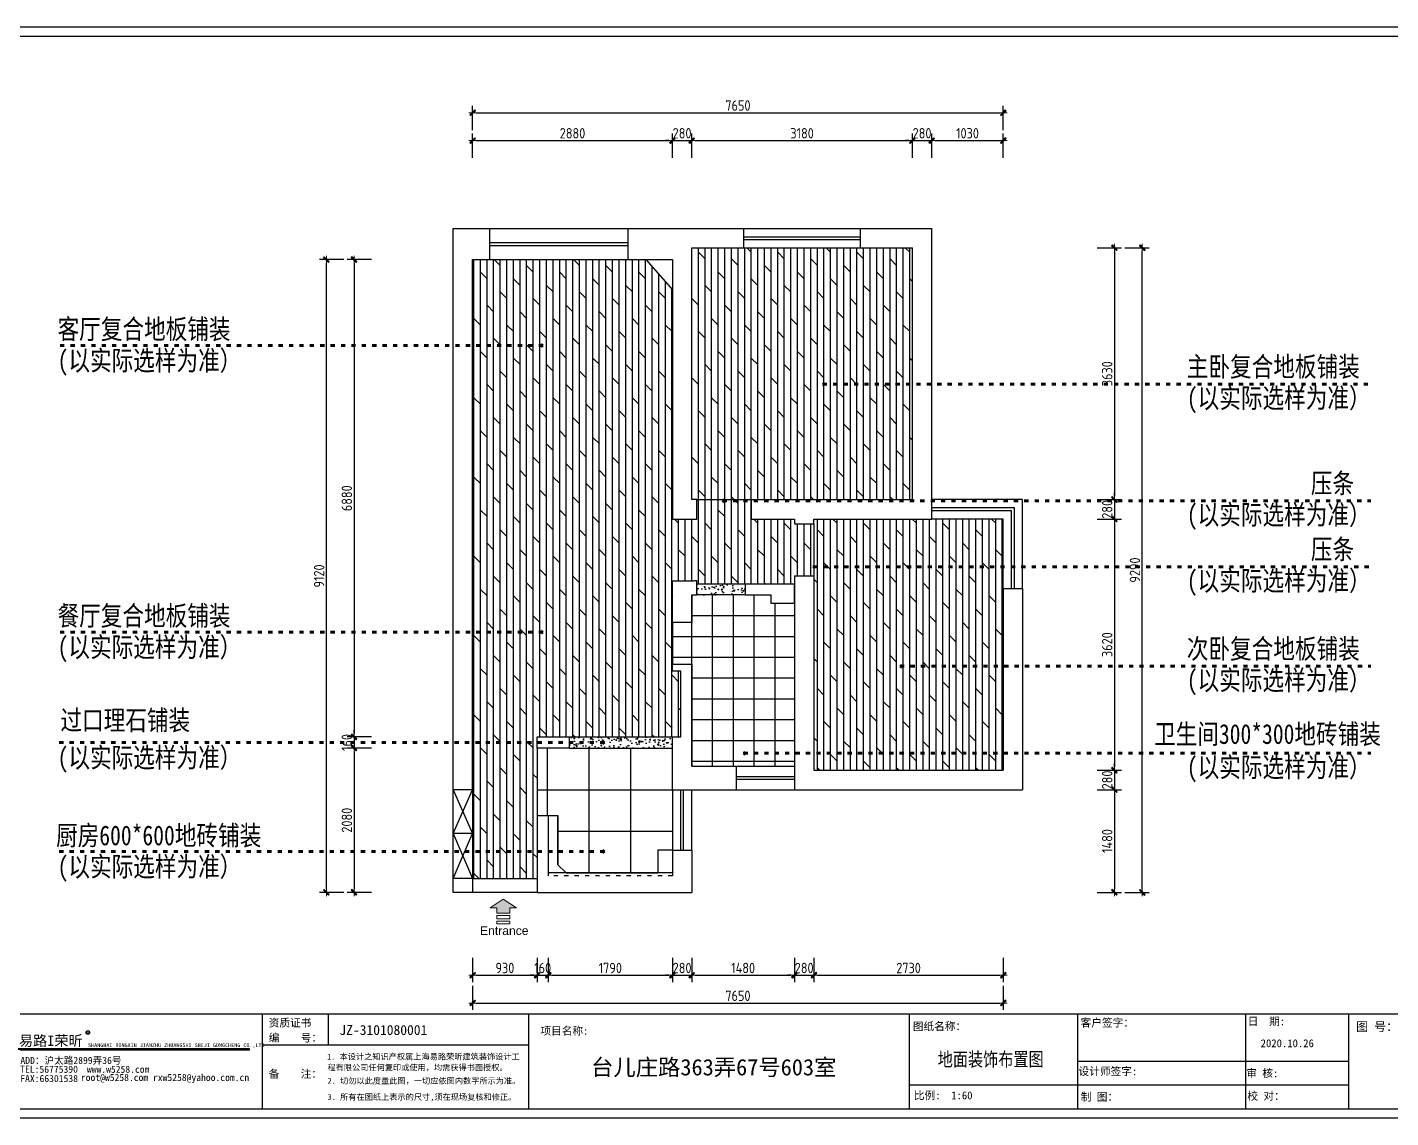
# Model space of a CAD drawing. Header units: millimetres. Extents: x -58733 to 427521, y -235734 to 553534.
# Drawn here: x 205284 to 224943, y -205312 to -189596 of the extents above; entities that cross this region are included whole.
import ezdxf

# ---------------------------------------------------------------- set-up
doc = ezdxf.new("R2010")
doc.units = ezdxf.units.MM
doc.linetypes.add('ACAD_ISO03W100', pattern=[30, 12, -18])
for name, color, linetype in [('00-墙体', 7, 'Continuous'), ('4平-文字', 7, 'Continuous'), ('内部地坪填充色', 251, 'Continuous'), ('图框', 251, 'Continuous'), ('目录文字', 8, 'Continuous')]:
    doc.layers.add(name, color=color, linetype=linetype)
for name, color, linetype, lineweight in [('0－图框', 8, 'Continuous', 0), ('P－墙体', 255, 'Continuous', 15), ('墙体', 7, 'Continuous', 30)]:
    doc.layers.add(name, color=color, linetype=linetype, lineweight=lineweight)
doc.styles.add('-仿宋_GB2312', font='simsun.ttc', dxfattribs={"width": 0.8})
doc.styles.add('-宋体', font='')
doc.styles.add('CCD_DIM', font='ARCHS.SHX')
doc.styles.get("Standard").update_dxf_attribs({"font": 'simsun.ttc'})
doc.styles.add('YQ_DIM', font='SUPEROS.SHX', dxfattribs={"width": 0.8, "bigfont": 'HZDX.SHX'})
doc.styles.add('宋体', font='simsun.ttc', dxfattribs={"height": 120})
doc.styles.add('英文', font='simhei.ttf')
doc.styles.add('黑体', font='simhei.ttf')
doc.styles.get('-宋体').set_extended_font_data('SimSun')
doc.dimstyles.new('布丁丁', dxfattribs={"dimtxt": 130, "dimasz": 25, "dimexe": 1, "dimexo": 1, "dimgap": 0.5, "dimtad": 1, "dimdec": 0, "dimrnd": 5, "dimdsep": 46, "dimtxsty": '-宋体', "dimblk": 'ARCHTICK', "dimcen": 0.5, "dimdle": 1, "dimclrd": 251, "dimclre": 252, "dimclrt": 50, "dimadec": 0, "dimazin": 0, "dimtfac": 1, "dimtdec": 0, "dimtix": 1, "dimtmove": 2, "dimatfit": 3, "dimldrblk": 'DOT', "dimfxl": 80, "dimfxlon": 1, "dimlwd": -1, "dimlwe": -1, "dimarcsym": 0})
doc.dimstyles.new('海龍1：50', dxfattribs={"dimscale": 50, "dimtxt": 3, "dimasz": 1, "dimexe": 2, "dimexo": 2, "dimgap": 0.6, "dimtad": 1, "dimdec": 0, "dimrnd": 5, "dimdsep": 46, "dimtxsty": 'CCD_DIM', "dimblk": 'WS-cj', "dimcen": 1, "dimclrd": 242, "dimclre": 242, "dimclrt": 2, "dimadec": 0, "dimazin": 2, "dimtfac": 1, "dimtdec": 0, "dimtix": 1, "dimtmove": 2, "dimatfit": 3, "dimldrblk": 'CCD_Leader_Arrow', "dimfxl": 5, "dimfxlon": 1, "dimtolj": 1, "dimarcsym": 0})

# ---------------------------------------------------------------- blocks, each defined once
blk = doc.blocks.new('图框1比60')
h = blk.add_hatch(color=8)
edge = h.paths.add_edge_path()
edge.add_ellipse((163710, 45505), major_axis=(-0.2, 29.4), ratio=1, start_angle=269.6878, end_angle=449.6878)
edge.add_ellipse((163710, 45505), major_axis=(-0.2, 29.4), ratio=1, start_angle=89.5622, end_angle=269.5622)
edge = h.paths.add_edge_path(flags=16)
edge.add_ellipse((163710, 45505), major_axis=(0, 24.9), ratio=1, start_angle=269.966, end_angle=449.966)
edge.add_ellipse((163710, 45505), major_axis=(0, 24.9), ratio=1, start_angle=89.8872, end_angle=269.8872)
blk.add_hatch(color=8).paths.add_polyline_path([(162610, 45245), (162610, 45227), (166263, 45227), (166263, 45245)])
at = {"layer": '目录文字'}
h = blk.add_hatch(color=8, dxfattribs=at)
edge = h.paths.add_edge_path()
edge.add_ellipse((163710, 45505), major_axis=(-0.2, 29.4), ratio=1, start_angle=89.5622, end_angle=269.5622)
edge.add_ellipse((163710, 45505), major_axis=(-0.2, 29.4), ratio=1, start_angle=269.6621, end_angle=449.6621)
edge = h.paths.add_edge_path(flags=16)
edge.add_ellipse((163710, 45505), major_axis=(0, 24.9), ratio=1, start_angle=90.0288, end_angle=270.0288, ccw=False)
edge.add_ellipse((163710, 45505), major_axis=(0, 24.9), ratio=1, start_angle=-89.8872, end_angle=90.1128, ccw=False)
h.paths.add_polyline_path([(163689, 45539), (163733, 45539), (163733, 45472), (163689, 45472)], flags=9)
at = {"color": 8}
for p, q in [((176692, 45797), (176692, 44297)), ((166263, 45245), (162610, 45245)), ((166263, 45227), (162610, 45227)), ((166263, 45227), (166263, 45245))]:
    blk.add_line(p, q, dxfattribs=at)
blk.add_ellipse((163710, 45505, 0), major_axis=(0.1, 29.4), ratio=1, start_param=1.575118209033049, end_param=7.858303516212636, dxfattribs=at)
at = {"layer": '图框', "color": 121}
for p, q in [((186038, 61389), (161670, 61389)), ((161670, 44157), (186038, 44157))]:
    blk.add_line(p, q, dxfattribs=at)
at = {"layer": '图框', "color": 8}
for p, q in [((161809, 61249), (185898, 61249)), ((161809, 45797), (185898, 45797)), ((161809, 45797), (185898, 45797)), ((166465, 45797), (166465, 44297)), ((167511, 45797), (167511, 45305)), ((170675, 45797), (170675, 44297)), ((176692, 45797), (176692, 44297)), ((179360, 44297), (179360, 45797)), ((182010, 45797), (182010, 44297)), ((183644, 44297), (183644, 45797)), ((170675, 45305), (166465, 45305)), ((182010, 45047), (179360, 45047)), ((183644, 45047), (182010, 45047)), ((179360, 44672), (176692, 44672)), ((182010, 44672), (179360, 44672)), ((183644, 44672), (182010, 44672)), ((161809, 44297), (185898, 44297))]:
    blk.add_line(p, q, dxfattribs=at)
at = {"layer": '目录文字', "color": 8}
blk.add_ellipse((163710, 45505, 0), major_axis=(0.4, 24.9), ratio=1, start_param=1.571448490114663, end_param=7.854633797294249, dxfattribs=at)
for s, height, style, width, p in [('资质证书', 123.8, '宋体', 0.999898, (166569, 45595)), ('客户签字：', 123.8, '宋体', 0.999898, (179405, 45596)), ('日  期:', 123.8, '宋体', 0.999898, (182048, 45618)), ('R', 44.9, 'YQ_DIM', 0.8, (163698, 45483, 0)), ('编    号：', 123.8, '宋体', 0.999898, (166569, 45359)), ('项目名称:', 123.3, '黑体', 0.999898, (170866, 45468)), ('图纸名称：', 123.3, '黑体', 0.999898, (176753, 45540)), ('图 号：', 139.1, '宋体', 0.999898, (183761, 45526)), ('易路I荣昕', 164.1, '黑体', 0.999898, (162621, 45292)), ('SHANGHAI RONGXIN JIANZHU ZHUANGSHI SHEJI GONGCHENG CO.,LTD', 61.54, '英文', 0.999898, (163713, 45273)), ('2020.10.26', 123.8, '宋体', 0.999898, (182251, 45272)), ('ADD：沪太路2899弄36号', 111.72, '英文', 0.999898, (162644, 45007)), ('1. 本设计之知识产权属上海易路荣昕建筑装饰设计工', 92.51, '黑体', 0.999898, (167491, 45076)), ('台儿庄路363弄67号603室', 258.72, '宋体', 0.999898, (171666, 44826)), ('TEL:56775390', 111.72, '英文', 0.999898, (162641, 44867)), ('root@w5258.com rxw5258@yahoo.com.cn', 111.72, '英文', 0.999898, (163600, 44737)), ('www.w5258.com', 111.72, '英文', 0.999898, (163695, 44867)), ('备    注：', 123.8, '宋体', 0.999898, (166569, 44788)), ('程有限公司任何复印或使用，均需获得书面授权。', 92.51, '黑体', 0.999898, (167498, 44904)), ('设计师签字:', 123.8, '宋体', 0.999898, (179372, 44829)), ('审 核:', 123.8, '宋体', 0.999898, (182025, 44798)), ('FAX:66301538', 111.72, '英文', 0.999898, (162642, 44721)), ('2. 切勿以此度量此图，一切应依图内数字所示为准。', 92.51, '黑体', 0.999898, (167500, 44693)), ('3. 所有在图纸上表示的尺寸,须在现场复核和修正。', 92.51, '黑体', 0.999898, (167500, 44438)), ('比例:  1:60', 123.8, '宋体', 0.999898, (176769, 44448)), ('制 图：', 123.8, '宋体', 0.999898, (179407, 44425)), ('校 对：', 123.8, '宋体', 0.999898, (182041, 44438))]:
    blk.add_text(s, height=height, dxfattribs=dict(at, style=style, width=width)).set_placement(p)
at = {"layer": '目录文字', "width": 1}
blk.add_text('JZ-3101080001', height=157.18, dxfattribs=at).set_placement((167687, 45465))
blk = doc.blocks.new('A$C79D64CA1')
at = {"layer": '0－图框'}
blk.add_hatch(color=6, dxfattribs=at).paths.add_polyline_path([(378, 227), (284, 227), (284, 151), (95, 151), (95, 227), (0, 227), (189, 353)])
at = {"layer": '0－图框', "color": 6}
for p, q in [((189, 353), (0, 227)), ((95, 227), (0, 227)), ((378, 227), (189, 353)), ((378, 227), (284, 227))]:
    blk.add_line(p, q, dxfattribs=at)
blk.add_lwpolyline([(95, 227), (95, 151), (284, 151), (284, 227)], dxfattribs=at)
for points in [[(284, 120), (95, 120), (95, 69), (284, 69)], [(284, 38), (95, 38), (95, 0), (284, 0)]]:
    blk.add_lwpolyline(points, close=True, dxfattribs=at)
blk = doc.blocks.new('gsdfgfsdg')
at = {"layer": '0－图框', "color": 7, "xscale": -1, "rotation": 270}
blk.add_blockref('A$C79D64CA1', (-31077, -43831), dxfattribs=at)
at = {"layer": '0－图框', "color": 7, "insert": (-31178, -43656), "char_height": 125, "width": 1449.58, "attachment_point": 5, "rotation": 270}
blk.add_mtext('{\\fArial|b0|i0|c0|p32;Entrance}', dxfattribs=at)
blk = doc.blocks.new('WS-cj')
blk.add_hatch(color=1).paths.add_polyline_path([(0.59, 0.82), (-0.82, -0.59), (-0.59, -0.82), (0.82, 0.59)])
at = {"color": 1, "linetype": 'ByBlock', "lineweight": 0}
for p, q in [((-1.1, 0), (0, 0)), ((0, 0), (1.1, 0))]:
    blk.add_line(p, q, dxfattribs=at)
at = {"color": 1}
blk.add_lwpolyline([(0.59, 0.82), (-0.82, -0.59), (-0.59, -0.82), (0.82, 0.59)], close=True, dxfattribs=at)
blk = doc.blocks.new('*D848')
at = {"color": 242, "lineweight": -2}
for p, q in [((211706, -191479), (211706, -191129)), ((211756, -191229), (214536, -191229)), ((214586, -191479), (214586, -191129))]:
    blk.add_line(p, q, dxfattribs=at)
at = {"layer": 'Defpoints', "color": 0}
for p in [(214586, -191229), (211706, -191629), (214586, -191629)]:
    blk.add_point(p, dxfattribs=at)
at = {"color": 242, "lineweight": -2, "xscale": 50, "yscale": 50, "zscale": 50, "rotation": 180}
blk.add_blockref('WS-cj', (211706, -191229), dxfattribs=at)
at = {"color": 242, "lineweight": -2, "xscale": 50, "yscale": 50, "zscale": 50}
blk.add_blockref('WS-cj', (214586, -191229), dxfattribs=at)
at = {"color": 2, "insert": (213146, -191124), "char_height": 150, "attachment_point": 5, "style": 'CCD_DIM'}
blk.add_mtext('\\A1;2880', dxfattribs=at)
blk = doc.blocks.new('CCD_Leader_Arrow')
at = {"color": 1, "linetype": 'ByBlock'}
blk.add_line((0, 0), (-1, 0), dxfattribs=at)
for points in [[(-0.86, 0.67), (-0.6, 0.85), (-0.24, 0), (0, 0)], [(-0.86, -0.67), (-0.6, -0.85), (-0.24, 0), (0, 0)]]:
    blk.add_solid(points, dxfattribs=at)
blk = doc.blocks.new('*D849')
at = {"color": 242, "lineweight": -2}
for p, q in [((214536, -191229), (214486, -191229)), ((214586, -191479), (214586, -191129)), ((214586, -191229), (214866, -191229)), ((214866, -191479), (214866, -191129)), ((214916, -191229), (214966, -191229))]:
    blk.add_line(p, q, dxfattribs=at)
at = {"layer": 'Defpoints', "color": 0}
for p in [(214866, -191229), (214586, -191629), (214866, -191629)]:
    blk.add_point(p, dxfattribs=at)
at = {"color": 242, "lineweight": -2, "xscale": 50, "yscale": 50, "zscale": 50}
blk.add_blockref('WS-cj', (214586, -191229), dxfattribs=at)
at = {"color": 242, "lineweight": -2, "xscale": 50, "yscale": 50, "zscale": 50, "rotation": 180}
blk.add_blockref('WS-cj', (214866, -191229), dxfattribs=at)
at = {"color": 2, "insert": (214726, -191124), "char_height": 150, "attachment_point": 5, "style": 'CCD_DIM'}
blk.add_mtext('\\A1;280', dxfattribs=at)
blk = doc.blocks.new('*D850')
at = {"color": 242, "lineweight": -2}
for p, q in [((214866, -191479), (214866, -191129)), ((214916, -191229), (217996, -191229)), ((218046, -191479), (218046, -191129))]:
    blk.add_line(p, q, dxfattribs=at)
at = {"layer": 'Defpoints', "color": 0}
for p in [(218046, -191229), (214866, -191629), (218046, -191629)]:
    blk.add_point(p, dxfattribs=at)
at = {"color": 242, "lineweight": -2, "xscale": 50, "yscale": 50, "zscale": 50, "rotation": 180}
blk.add_blockref('WS-cj', (214866, -191229), dxfattribs=at)
at = {"color": 242, "lineweight": -2, "xscale": 50, "yscale": 50, "zscale": 50}
blk.add_blockref('WS-cj', (218046, -191229), dxfattribs=at)
at = {"color": 2, "insert": (216456, -191124), "char_height": 150, "attachment_point": 5, "style": 'CCD_DIM'}
blk.add_mtext('\\A1;3180', dxfattribs=at)
blk = doc.blocks.new('*D851')
at = {"color": 242, "lineweight": -2}
for p, q in [((217996, -191229), (217946, -191229)), ((218046, -191479), (218046, -191129)), ((218046, -191229), (218326, -191229)), ((218326, -191479), (218326, -191129)), ((218376, -191229), (218426, -191229))]:
    blk.add_line(p, q, dxfattribs=at)
at = {"layer": 'Defpoints', "color": 0}
for p in [(218326, -191229), (218046, -191629), (218326, -191629)]:
    blk.add_point(p, dxfattribs=at)
at = {"color": 242, "lineweight": -2, "xscale": 50, "yscale": 50, "zscale": 50}
blk.add_blockref('WS-cj', (218046, -191229), dxfattribs=at)
at = {"color": 242, "lineweight": -2, "xscale": 50, "yscale": 50, "zscale": 50, "rotation": 180}
blk.add_blockref('WS-cj', (218326, -191229), dxfattribs=at)
at = {"color": 2, "insert": (218186, -191124), "char_height": 150, "attachment_point": 5, "style": 'CCD_DIM'}
blk.add_mtext('\\A1;280', dxfattribs=at)
blk = doc.blocks.new('*D852')
at = {"color": 242, "lineweight": -2}
for p, q in [((218326, -191479), (218326, -191129)), ((218376, -191229), (219306, -191229)), ((219356, -191479), (219356, -191129))]:
    blk.add_line(p, q, dxfattribs=at)
at = {"layer": 'Defpoints', "color": 0}
for p in [(219356, -191229), (218326, -191629), (219356, -191629)]:
    blk.add_point(p, dxfattribs=at)
at = {"color": 242, "lineweight": -2, "xscale": 50, "yscale": 50, "zscale": 50, "rotation": 180}
blk.add_blockref('WS-cj', (218326, -191229), dxfattribs=at)
at = {"color": 242, "lineweight": -2, "xscale": 50, "yscale": 50, "zscale": 50}
blk.add_blockref('WS-cj', (219356, -191229), dxfattribs=at)
at = {"color": 2, "insert": (218841, -191124), "char_height": 150, "attachment_point": 5, "style": 'CCD_DIM'}
blk.add_mtext('\\A1;1030', dxfattribs=at)
blk = doc.blocks.new('*D853')
at = {"color": 242, "lineweight": -2}
for p, q in [((211706, -191079), (211706, -190729)), ((211756, -190829), (219306, -190829)), ((219356, -191079), (219356, -190729))]:
    blk.add_line(p, q, dxfattribs=at)
at = {"layer": 'Defpoints', "color": 0}
for p in [(219356, -190829), (211706, -191629), (219356, -191629)]:
    blk.add_point(p, dxfattribs=at)
at = {"color": 242, "lineweight": -2, "xscale": 50, "yscale": 50, "zscale": 50, "rotation": 180}
blk.add_blockref('WS-cj', (211706, -190829), dxfattribs=at)
at = {"color": 242, "lineweight": -2, "xscale": 50, "yscale": 50, "zscale": 50}
blk.add_blockref('WS-cj', (219356, -190829), dxfattribs=at)
at = {"color": 2, "insert": (215531, -190724), "char_height": 150, "attachment_point": 5, "style": 'CCD_DIM'}
blk.add_mtext('\\A1;7650', dxfattribs=at)
blk = doc.blocks.new('*D854')
at = {"color": 242, "lineweight": -2}
for p, q in [((211706, -203009), (211706, -203359)), ((212636, -203009), (212636, -203359)), ((211756, -203259), (212586, -203259))]:
    blk.add_line(p, q, dxfattribs=at)
at = {"layer": 'Defpoints', "color": 0}
for p in [(211706, -202859), (212636, -202859), (212636, -203259)]:
    blk.add_point(p, dxfattribs=at)
at = {"color": 242, "lineweight": -2, "xscale": 50, "yscale": 50, "zscale": 50, "rotation": 180}
blk.add_blockref('WS-cj', (211706, -203259), dxfattribs=at)
at = {"color": 242, "lineweight": -2, "xscale": 50, "yscale": 50, "zscale": 50}
blk.add_blockref('WS-cj', (212636, -203259), dxfattribs=at)
at = {"color": 2, "insert": (212171, -203154), "char_height": 150, "attachment_point": 5, "style": 'CCD_DIM'}
blk.add_mtext('\\A1;930', dxfattribs=at)
blk = doc.blocks.new('*D855')
at = {"color": 242, "lineweight": -2}
for p, q in [((212636, -203009), (212636, -203359)), ((212796, -203009), (212796, -203359)), ((212586, -203259), (212536, -203259)), ((212636, -203259), (212796, -203259)), ((212846, -203259), (212896, -203259))]:
    blk.add_line(p, q, dxfattribs=at)
at = {"layer": 'Defpoints', "color": 0}
for p in [(212636, -202859), (212796, -202859), (212796, -203259)]:
    blk.add_point(p, dxfattribs=at)
at = {"color": 242, "lineweight": -2, "xscale": 50, "yscale": 50, "zscale": 50}
blk.add_blockref('WS-cj', (212636, -203259), dxfattribs=at)
at = {"color": 242, "lineweight": -2, "xscale": 50, "yscale": 50, "zscale": 50, "rotation": 180}
blk.add_blockref('WS-cj', (212796, -203259), dxfattribs=at)
at = {"color": 2, "insert": (212716, -203154), "char_height": 150, "attachment_point": 5, "style": 'CCD_DIM'}
blk.add_mtext('\\A1;160', dxfattribs=at)
blk = doc.blocks.new('*D856')
at = {"color": 242, "lineweight": -2}
for p, q in [((212796, -203009), (212796, -203359)), ((214586, -203009), (214586, -203359)), ((212846, -203259), (214536, -203259))]:
    blk.add_line(p, q, dxfattribs=at)
at = {"layer": 'Defpoints', "color": 0}
for p in [(212796, -202859), (214586, -202859), (214586, -203259)]:
    blk.add_point(p, dxfattribs=at)
at = {"color": 242, "lineweight": -2, "xscale": 50, "yscale": 50, "zscale": 50, "rotation": 180}
blk.add_blockref('WS-cj', (212796, -203259), dxfattribs=at)
at = {"color": 242, "lineweight": -2, "xscale": 50, "yscale": 50, "zscale": 50}
blk.add_blockref('WS-cj', (214586, -203259), dxfattribs=at)
at = {"color": 2, "insert": (213691, -203154), "char_height": 150, "attachment_point": 5, "style": 'CCD_DIM'}
blk.add_mtext('\\A1;1790', dxfattribs=at)
blk = doc.blocks.new('*D857')
at = {"color": 242, "lineweight": -2}
for p, q in [((214586, -203009), (214586, -203359)), ((214866, -203009), (214866, -203359)), ((214536, -203259), (214486, -203259)), ((214586, -203259), (214866, -203259)), ((214916, -203259), (214966, -203259))]:
    blk.add_line(p, q, dxfattribs=at)
at = {"layer": 'Defpoints', "color": 0}
for p in [(214586, -202859), (214866, -202859), (214866, -203259)]:
    blk.add_point(p, dxfattribs=at)
at = {"color": 242, "lineweight": -2, "xscale": 50, "yscale": 50, "zscale": 50}
blk.add_blockref('WS-cj', (214586, -203259), dxfattribs=at)
at = {"color": 242, "lineweight": -2, "xscale": 50, "yscale": 50, "zscale": 50, "rotation": 180}
blk.add_blockref('WS-cj', (214866, -203259), dxfattribs=at)
at = {"color": 2, "insert": (214726, -203154), "char_height": 150, "attachment_point": 5, "style": 'CCD_DIM'}
blk.add_mtext('\\A1;280', dxfattribs=at)
blk = doc.blocks.new('*D858')
at = {"color": 242, "lineweight": -2}
for p, q in [((214866, -203009), (214866, -203359)), ((216346, -203009), (216346, -203359)), ((214916, -203259), (216296, -203259))]:
    blk.add_line(p, q, dxfattribs=at)
at = {"layer": 'Defpoints', "color": 0}
for p in [(214866, -202859), (216346, -202859), (216346, -203259)]:
    blk.add_point(p, dxfattribs=at)
at = {"color": 242, "lineweight": -2, "xscale": 50, "yscale": 50, "zscale": 50, "rotation": 180}
blk.add_blockref('WS-cj', (214866, -203259), dxfattribs=at)
at = {"color": 242, "lineweight": -2, "xscale": 50, "yscale": 50, "zscale": 50}
blk.add_blockref('WS-cj', (216346, -203259), dxfattribs=at)
at = {"color": 2, "insert": (215606, -203154), "char_height": 150, "attachment_point": 5, "style": 'CCD_DIM'}
blk.add_mtext('\\A1;1480', dxfattribs=at)
blk = doc.blocks.new('*D859')
at = {"color": 242, "lineweight": -2}
for p, q in [((216346, -203009), (216346, -203359)), ((216626, -203009), (216626, -203359)), ((216296, -203259), (216246, -203259)), ((216346, -203259), (216626, -203259)), ((216676, -203259), (216726, -203259))]:
    blk.add_line(p, q, dxfattribs=at)
at = {"layer": 'Defpoints', "color": 0}
for p in [(216346, -202859), (216626, -202859), (216626, -203259)]:
    blk.add_point(p, dxfattribs=at)
at = {"color": 242, "lineweight": -2, "xscale": 50, "yscale": 50, "zscale": 50}
blk.add_blockref('WS-cj', (216346, -203259), dxfattribs=at)
at = {"color": 242, "lineweight": -2, "xscale": 50, "yscale": 50, "zscale": 50, "rotation": 180}
blk.add_blockref('WS-cj', (216626, -203259), dxfattribs=at)
at = {"color": 2, "insert": (216486, -203154), "char_height": 150, "attachment_point": 5, "style": 'CCD_DIM'}
blk.add_mtext('\\A1;280', dxfattribs=at)
blk = doc.blocks.new('*D860')
at = {"color": 242, "lineweight": -2}
for p, q in [((216626, -203009), (216626, -203359)), ((219356, -203009), (219356, -203359)), ((216676, -203259), (219306, -203259))]:
    blk.add_line(p, q, dxfattribs=at)
at = {"layer": 'Defpoints', "color": 0}
for p in [(216626, -202859), (219356, -202859), (219356, -203259)]:
    blk.add_point(p, dxfattribs=at)
at = {"color": 242, "lineweight": -2, "xscale": 50, "yscale": 50, "zscale": 50, "rotation": 180}
blk.add_blockref('WS-cj', (216626, -203259), dxfattribs=at)
at = {"color": 242, "lineweight": -2, "xscale": 50, "yscale": 50, "zscale": 50}
blk.add_blockref('WS-cj', (219356, -203259), dxfattribs=at)
at = {"color": 2, "insert": (217991, -203154), "char_height": 150, "attachment_point": 5, "style": 'CCD_DIM'}
blk.add_mtext('\\A1;2730', dxfattribs=at)
blk = doc.blocks.new('*D861')
at = {"color": 242, "lineweight": -2}
for p, q in [((211706, -203409), (211706, -203759)), ((219356, -203409), (219356, -203759)), ((211756, -203659), (219306, -203659))]:
    blk.add_line(p, q, dxfattribs=at)
at = {"layer": 'Defpoints', "color": 0}
for p in [(211706, -202859), (219356, -202859), (219356, -203659)]:
    blk.add_point(p, dxfattribs=at)
at = {"color": 242, "lineweight": -2, "xscale": 50, "yscale": 50, "zscale": 50, "rotation": 180}
blk.add_blockref('WS-cj', (211706, -203659), dxfattribs=at)
at = {"color": 242, "lineweight": -2, "xscale": 50, "yscale": 50, "zscale": 50}
blk.add_blockref('WS-cj', (219356, -203659), dxfattribs=at)
at = {"color": 2, "insert": (215531, -203554), "char_height": 150, "attachment_point": 5, "style": 'CCD_DIM'}
blk.add_mtext('\\A1;7650', dxfattribs=at)
blk = doc.blocks.new('*D862')
at = {"color": 242, "lineweight": -2}
for p, q in [((210247, -192944), (209897, -192944)), ((209997, -192994), (209997, -199774)), ((210247, -199824), (209897, -199824))]:
    blk.add_line(p, q, dxfattribs=at)
at = {"layer": 'Defpoints', "color": 0}
for p in [(210397, -192944), (209997, -199824), (210397, -199824)]:
    blk.add_point(p, dxfattribs=at)
at = {"color": 242, "lineweight": -2, "xscale": 50, "yscale": 50, "zscale": 50}
for p, rotation in [((209997, -192944), 90), ((209997, -199824), 270)]:
    blk.add_blockref('WS-cj', p, dxfattribs=dict(at, rotation=rotation))
at = {"color": 2, "insert": (209892, -196384), "char_height": 150, "attachment_point": 5, "rotation": 90, "style": 'CCD_DIM'}
blk.add_mtext('\\A1;6880', dxfattribs=at)
blk = doc.blocks.new('*D863')
at = {"color": 242, "lineweight": -2}
for p, q in [((209997, -199774), (209997, -199724)), ((210247, -199824), (209897, -199824)), ((209997, -199824), (209997, -199984)), ((210247, -199984), (209897, -199984)), ((209997, -200034), (209997, -200084))]:
    blk.add_line(p, q, dxfattribs=at)
at = {"layer": 'Defpoints', "color": 0}
for p in [(210397, -199824), (209997, -199984), (210397, -199984)]:
    blk.add_point(p, dxfattribs=at)
at = {"color": 242, "lineweight": -2, "xscale": 50, "yscale": 50, "zscale": 50}
for p, rotation in [((209997, -199824), 270), ((209997, -199984), 90)]:
    blk.add_blockref('WS-cj', p, dxfattribs=dict(at, rotation=rotation))
at = {"color": 2, "insert": (209892, -199904), "char_height": 150, "attachment_point": 5, "rotation": 90, "style": 'CCD_DIM'}
blk.add_mtext('\\A1;160', dxfattribs=at)
blk = doc.blocks.new('*D864')
at = {"color": 242, "lineweight": -2}
for p, q in [((210247, -199984), (209897, -199984)), ((209997, -200034), (209997, -202014)), ((210247, -202064), (209897, -202064))]:
    blk.add_line(p, q, dxfattribs=at)
at = {"layer": 'Defpoints', "color": 0}
for p in [(210397, -199984), (209997, -202064), (210397, -202064)]:
    blk.add_point(p, dxfattribs=at)
at = {"color": 242, "lineweight": -2, "xscale": 50, "yscale": 50, "zscale": 50}
for p, rotation in [((209997, -199984), 90), ((209997, -202064), 270)]:
    blk.add_blockref('WS-cj', p, dxfattribs=dict(at, rotation=rotation))
at = {"color": 2, "insert": (209892, -201024), "char_height": 150, "attachment_point": 5, "rotation": 90, "style": 'CCD_DIM'}
blk.add_mtext('\\A1;2080', dxfattribs=at)
blk = doc.blocks.new('*D865')
at = {"color": 242, "lineweight": -2}
for p, q in [((209847, -192944), (209497, -192944)), ((209597, -202014), (209597, -192994)), ((209847, -202064), (209497, -202064))]:
    blk.add_line(p, q, dxfattribs=at)
at = {"layer": 'Defpoints', "color": 0}
for p in [(209597, -192944), (210397, -192944), (210397, -202064)]:
    blk.add_point(p, dxfattribs=at)
at = {"color": 242, "lineweight": -2, "xscale": 50, "yscale": 50, "zscale": 50}
for p, rotation in [((209597, -192944), 90), ((209597, -202064), 270)]:
    blk.add_blockref('WS-cj', p, dxfattribs=dict(at, rotation=rotation))
at = {"color": 2, "insert": (209492, -197504), "char_height": 150, "attachment_point": 5, "rotation": 90, "style": 'CCD_DIM'}
blk.add_mtext('\\A1;9120', dxfattribs=at)
blk = doc.blocks.new('*D866')
at = {"color": 242, "lineweight": -2}
for p, q in [((220710, -192774), (221060, -192774)), ((220960, -192824), (220960, -196354)), ((220710, -196404), (221060, -196404))]:
    blk.add_line(p, q, dxfattribs=at)
at = {"layer": 'Defpoints', "color": 0}
for p in [(220560, -192774), (220560, -196404), (220960, -196404)]:
    blk.add_point(p, dxfattribs=at)
at = {"color": 242, "lineweight": -2, "xscale": 50, "yscale": 50, "zscale": 50}
for p, rotation in [((220960, -192774), 90), ((220960, -196404), 270)]:
    blk.add_blockref('WS-cj', p, dxfattribs=dict(at, rotation=rotation))
at = {"color": 2, "insert": (220855, -194589), "char_height": 150, "attachment_point": 5, "rotation": 90, "style": 'CCD_DIM'}
blk.add_mtext('\\A1;3630', dxfattribs=at)
blk = doc.blocks.new('*D867')
at = {"color": 242, "lineweight": -2}
for p, q in [((220960, -196354), (220960, -196304)), ((220710, -196404), (221060, -196404)), ((220960, -196404), (220960, -196684)), ((220710, -196684), (221060, -196684)), ((220960, -196734), (220960, -196784))]:
    blk.add_line(p, q, dxfattribs=at)
at = {"layer": 'Defpoints', "color": 0}
for p in [(220560, -196404), (220560, -196684), (220960, -196684)]:
    blk.add_point(p, dxfattribs=at)
at = {"color": 242, "lineweight": -2, "xscale": 50, "yscale": 50, "zscale": 50}
for p, rotation in [((220960, -196404), 270), ((220960, -196684), 90)]:
    blk.add_blockref('WS-cj', p, dxfattribs=dict(at, rotation=rotation))
at = {"color": 2, "insert": (220855, -196544), "char_height": 150, "attachment_point": 5, "rotation": 90, "style": 'CCD_DIM'}
blk.add_mtext('\\A1;280', dxfattribs=at)
blk = doc.blocks.new('*D868')
at = {"color": 242, "lineweight": -2}
for p, q in [((220710, -196684), (221060, -196684)), ((220960, -196734), (220960, -200254)), ((220710, -200304), (221060, -200304))]:
    blk.add_line(p, q, dxfattribs=at)
at = {"layer": 'Defpoints', "color": 0}
for p in [(220560, -196684), (220560, -200304), (220960, -200304)]:
    blk.add_point(p, dxfattribs=at)
at = {"color": 242, "lineweight": -2, "xscale": 50, "yscale": 50, "zscale": 50}
for p, rotation in [((220960, -196684), 90), ((220960, -200304), 270)]:
    blk.add_blockref('WS-cj', p, dxfattribs=dict(at, rotation=rotation))
at = {"color": 2, "insert": (220855, -198494), "char_height": 150, "attachment_point": 5, "rotation": 90, "style": 'CCD_DIM'}
blk.add_mtext('\\A1;3620', dxfattribs=at)
blk = doc.blocks.new('*D869')
at = {"color": 242, "lineweight": -2}
for p, q in [((220710, -200304), (221060, -200304)), ((220960, -200254), (220960, -200204)), ((220960, -200304), (220960, -200584)), ((220710, -200584), (221060, -200584)), ((220960, -200634), (220960, -200684))]:
    blk.add_line(p, q, dxfattribs=at)
at = {"layer": 'Defpoints', "color": 0}
for p in [(220560, -200304), (220560, -200584), (220960, -200584)]:
    blk.add_point(p, dxfattribs=at)
at = {"color": 242, "lineweight": -2, "xscale": 50, "yscale": 50, "zscale": 50}
for p, rotation in [((220960, -200304), 270), ((220960, -200584), 90)]:
    blk.add_blockref('WS-cj', p, dxfattribs=dict(at, rotation=rotation))
at = {"color": 2, "insert": (220855, -200444), "char_height": 150, "attachment_point": 5, "rotation": 90, "style": 'CCD_DIM'}
blk.add_mtext('\\A1;280', dxfattribs=at)
blk = doc.blocks.new('*D870')
at = {"color": 242, "lineweight": -2}
for p, q in [((220710, -200584), (221060, -200584)), ((220960, -200634), (220960, -202014)), ((220710, -202064), (221060, -202064))]:
    blk.add_line(p, q, dxfattribs=at)
at = {"layer": 'Defpoints', "color": 0}
for p in [(220560, -200584), (220560, -202064), (220960, -202064)]:
    blk.add_point(p, dxfattribs=at)
at = {"color": 242, "lineweight": -2, "xscale": 50, "yscale": 50, "zscale": 50}
for p, rotation in [((220960, -200584), 90), ((220960, -202064), 270)]:
    blk.add_blockref('WS-cj', p, dxfattribs=dict(at, rotation=rotation))
at = {"color": 2, "insert": (220855, -201324), "char_height": 150, "attachment_point": 5, "rotation": 90, "style": 'CCD_DIM'}
blk.add_mtext('\\A1;1480', dxfattribs=at)
blk = doc.blocks.new('*D871')
at = {"color": 242, "lineweight": -2}
for p, q in [((221110, -192774), (221460, -192774)), ((221360, -202014), (221360, -192824)), ((221110, -202064), (221460, -202064))]:
    blk.add_line(p, q, dxfattribs=at)
at = {"layer": 'Defpoints', "color": 0}
for p in [(220560, -192774), (221360, -192774), (220560, -202064)]:
    blk.add_point(p, dxfattribs=at)
at = {"color": 242, "lineweight": -2, "xscale": 50, "yscale": 50, "zscale": 50}
for p, rotation in [((221360, -192774), 90), ((221360, -202064), 270)]:
    blk.add_blockref('WS-cj', p, dxfattribs=dict(at, rotation=rotation))
at = {"color": 2, "insert": (221255, -197419), "char_height": 150, "attachment_point": 5, "rotation": 90, "style": 'CCD_DIM'}
blk.add_mtext('\\A1;9290', dxfattribs=at)
blk = doc.blocks.new('_ArchTick')
at = {"color": 0, "linetype": 'ByBlock', "const_width": 0.15}
blk.add_lwpolyline([(-0.5, -0.5), (0.5, 0.5)], dxfattribs=at)

msp = doc.modelspace()

# ---------------------------------------------------------------- hatches: boundary and pattern name
h = msp.add_hatch()
h.set_pattern_fill('AR-CONC', color=251)
h.set_pattern_definition([(50, (223261.74, -182609.89), (182.1847, -15.9391), [19.05, -209.55]), (355, (223261.74, -182609.89), (-35.2428, 191.0566), [15.24, -167.64]), (100.451, (223276.93, -182611.22), (146.9425, 175.1167), [16.19, -178.09]), (46.1842, (223261.74, -182559.1), (271.079, -42.0423), [28.575, -314.325]), (96.6356, (223284.33, -182562.6), (237.4042, 247.4256), [24.285, -267.135]), (351.184, (223261.74, -182559.1), (237.4046, 247.425), [22.86, -251.46]), (21, (223287.14, -182571.79), (151.6149, -102.2655), [19.05, -209.55]), (326, (223287.14, -182571.79), (61.802, 184.188), [15.24, -167.64]), (71.4514, (223299.78, -182580.31), (213.4165, 81.9229), [16.19, -178.09]), (37.5, (223261.74, -182609.89), (3.0886, 84.55504), [0, -165.608, 0, -170.18, 0, -168.275]), (7.5, (223261.74, -182609.89), (66.81966, 100.18057), [0, -97.028, 0, -161.798, 0, -64.135]), (327.5, (223205.1, -182609.89), (135.5906, -5.72874), [0, -63.5, 0, -198.12, 0, -262.89]), (317.5, (223179.7, -182609.89), (148.1292, 25.4265), [0, -82.55, 0, -131.572, 0, -186.69])])
h.paths.add_polyline_path([(213096.2, -199824.3), (213096.2, -199984.3), (214586.2, -199984.3), (214586.2, -199824.3)])
h.paths.add_polyline_path([(214936.2, -197774.3), (214936.2, -197624.3), (215636.2, -197624.3), (215636.2, -197774.3)])
h = msp.add_hatch()
h.set_pattern_fill('_USER', color=251, scale=300, double=1, pattern_type=0)
h.set_pattern_definition([(0, (214866.17, -197774.28), (0, 300), []), (90, (214866.17, -197774.28), (-300, 2e-14), [])])
h.paths.add_polyline_path([(214586.2, -198774.3), (214586.2, -198174.3), (214866.2, -198174.3), (214866.2, -197774.3), (214936.2, -197774.3), (215636.2, -197774.3), (216006.2, -197774.3), (216006.2, -197894.3), (216346.2, -197894.3), (216346.2, -200244.3), (215506.2, -200244.3), (214866.2, -200244.3), (214866.2, -198774.3)])
h = msp.add_hatch()
h.set_pattern_fill('_USER', color=251, scale=600, double=1, pattern_type=0)
h.set_pattern_definition([(0, (214586.2, -199984.3), (0, 600), []), (90, (214586.2, -199984.3), (-600, 4e-14), [])])
h.paths.add_polyline_path([(212636.2, -199984.3), (212636.2, -200956.7), (212796.2, -200956.7), (212936.2, -200956.7), (212936.2, -201666.7), (213053.7, -201784.3), (214376.2, -201784.3), (214376.2, -201454.3), (214586.2, -201454.3), (214586.2, -200584.3), (214586.2, -199984.3), (213096.2, -199984.3)])
at = {"layer": '内部地坪填充色'}
h = msp.add_hatch(dxfattribs=at)
h.set_pattern_fill('DOLMIT', color=251, scale=15, angle=270)
h.set_pattern_definition([(270, (250108.46, -107971.71), (95.25, -3e-13), []), (315, (250108.46, -107971.7), (190.4999, 190.4999), [134.7038, -269.4077])])
h.paths.add_polyline_path([(216626.2, -197504.3), (216626.2, -200304.3), (219356.2, -200304.3), (219356.2, -197684.3), (219356.2, -196684.3), (218326.2, -196684.3), (216626.2, -196684.3), (216626.2, -196754.3)])
h.paths.add_polyline_path([(214866.2, -196404.3), (214866.2, -192774.3), (215616.2, -192774.3), (217296.2, -192774.3), (218046.2, -192774.3), (218046.2, -196404.3), (215726.2, -196404.3), (214936.2, -196404.3), (214896.2, -196404.3)])
h.paths.add_polyline_path([(211706.2, -200584.3), (211706.2, -192944.3), (211956.2, -192944.3), (213946.2, -192944.3), (214201.2, -192944.3), (214586.2, -193378.1), (214586.2, -196684.3), (214896.2, -196684.3), (214936.2, -196684.3), (214936.2, -196404.3), (215726.2, -196404.3), (215726.2, -196684.3), (216346.2, -196684.3), (216346.2, -196754.3), (216626.2, -196754.3), (216626.2, -197504.3), (216346.2, -197504.3), (216346.2, -197574.3), (216346.2, -197624.3), (215636.2, -197624.3), (214936.2, -197624.3), (214936.2, -197574.3), (214896.2, -197574.3), (214586.2, -197574.3), (214586.2, -198174.3), (214586.2, -198774.3), (214586.2, -198874.3), (214706.2, -198874.3), (214706.2, -199824.3), (214586.2, -199824.3), (213096.2, -199824.3), (212636.2, -199824.3), (212636.2, -199984.3), (212636.2, -200956.7), (212636.2, -201864.3), (211706.2, -201864.3), (211706.2, -201214.3)])

# ---------------------------------------------------------------- linework, layer by layer
for p, q in [((211426.2, -192494.3), (211956.2, -192494.3)), ((211426.2, -200584.3), (211426.2, -192494.3)), ((211956.2, -192944.3), (211956.2, -192494.3)), ((213946.2, -192944.3), (213946.2, -192494.3)), ((213946.2, -192494.3), (215616.2, -192494.3)), ((215616.2, -192774.3), (215616.2, -192494.3)), ((217296.2, -192494.3), (218326.2, -192494.3)), ((217296.2, -192774.3), (217296.2, -192494.3)), ((218326.2, -196684.3), (218326.2, -192494.3)), ((214866.2, -192774.3), (215616.2, -192774.3)), ((214866.2, -196404.3), (214866.2, -192774.3)), ((217296.2, -192774.3), (218046.2, -192774.3)), ((218046.2, -196404.3), (218046.2, -192774.3)), ((211706.2, -200584.3), (211706.2, -192944.3)), ((211706.2, -192944.3), (211956.2, -192944.3)), ((213946.2, -192944.3), (214586.2, -192944.3)), ((214201.2, -192944.3), (214586.2, -193378.1)), ((214586.2, -192944.3), (214586.2, -196684.3)), ((214896.2, -196404.3), (214866.2, -196404.3)), ((214936.2, -196404.3), (214896.2, -196404.3)), ((214936.2, -196684.3), (214936.2, -196404.3)), ((215726.2, -196684.3), (215726.2, -196404.3)), ((215726.2, -196404.3), (218046.2, -196404.3)), ((214586.2, -196684.3), (214896.2, -196684.3)), ((214896.2, -196684.3), (214936.2, -196684.3)), ((215726.2, -196684.3), (216346.2, -196684.3)), ((216346.2, -196684.3), (216346.2, -196754.3)), ((216346.2, -196754.3), (216626.2, -196754.3)), ((216626.2, -196754.3), (216626.2, -196684.3)), ((216626.2, -196684.3), (218326.2, -196684.3)), ((216346.2, -197504.3), (216346.2, -197574.3)), ((216346.2, -197504.3), (216626.2, -197504.3)), ((216626.2, -197504.3), (216626.2, -200304.3)), ((214586.2, -198174.3), (214586.2, -197574.3)), ((214586.2, -197574.3), (214896.2, -197574.3)), ((214936.2, -197574.3), (214896.2, -197574.3)), ((214936.2, -197774.3), (214936.2, -197574.3)), ((216346.2, -197574.3), (216346.2, -200584.3)), ((219356.2, -197684.3), (219356.2, -200304.3)), ((219356.2, -197684.3), (219636.2, -197684.3)), ((219636.2, -197684.3), (219636.2, -200584.3)), ((214866.2, -197774.3), (214866.2, -198174.3)), ((214866.2, -197774.3), (214936.2, -197774.3)), ((216006.2, -197894.3), (216346.2, -197894.3)), ((214586.2, -198874.3), (214586.2, -198774.3)), ((214866.2, -198774.3), (214866.2, -200244.3)), ((212636.2, -199984.3), (212636.2, -199824.3)), ((212636.2, -199824.3), (213096.2, -199824.3)), ((213096.2, -199984.3), (212636.2, -199984.3)), ((214866.2, -200244.3), (215506.2, -200244.3)), ((215506.2, -200244.3), (215506.2, -200584.3)), ((216626.2, -200304.3), (219356.2, -200304.3)), ((211706.2, -200584.3), (211426.2, -200584.3)), ((214586.2, -200584.3), (215506.2, -200584.3)), ((216346.2, -200584.3), (219636.2, -200584.3)), ((212636.2, -200956.7), (212636.2, -202064.3)), ((212796.2, -200956.7), (212796.2, -201784.3)), ((212796.2, -200956.7), (212936.2, -200956.7)), ((212936.2, -200956.7), (212936.2, -201666.7)), ((212936.2, -201666.7), (212936.2, -200956.7)), ((214376.2, -201454.3), (214376.2, -201784.3)), ((214586.2, -201454.3), (214376.2, -201454.3)), ((214586.2, -201454.3), (214586.2, -201784.3)), ((214586.2, -201454.3), (214866.2, -201454.3)), ((214866.2, -201454.3), (214866.2, -202064.3)), ((212936.2, -201666.7), (213053.7, -201784.3)), ((211426.2, -202064.3), (211426.2, -201864.3)), ((211706.2, -201864.3), (211706.2, -202064.3)), ((214586.2, -201784.3), (212796.2, -201784.3)), ((214586.2, -201784.3), (213053.7, -201784.3)), ((211706.2, -202064.3), (211426.2, -202064.3)), ((212636.2, -202064.3), (214866.2, -202064.3))]:
    msp.add_line(p, q)
at = {"color": 12}
for p, q in [((211956.2, -192494.3), (213946.2, -192494.3)), ((215616.2, -192494.3), (217296.2, -192494.3)), ((215616.2, -192774.3), (217296.2, -192774.3)), ((211956.2, -192944.3), (213946.2, -192944.3)), ((215506.2, -200244.3), (216346.2, -200244.3)), ((214586.2, -200584.3), (214586.2, -201454.3)), ((214866.2, -201454.3), (214866.2, -200584.3)), ((215506.2, -200584.3), (216346.2, -200584.3))]:
    msp.add_line(p, q, dxfattribs=at)
at = {"color": 4}
for p, q in [((214936.2, -196404.3), (215726.2, -196404.3)), ((216626.2, -196754.3), (216626.2, -197504.3)), ((215636.2, -197624.3), (214936.2, -197624.3)), ((215636.2, -197774.3), (214936.2, -197774.3)), ((214586.2, -198174.3), (214586.2, -198774.3)), ((213096.2, -199824.3), (214586.2, -199824.3)), ((212636.2, -199984.3), (212636.2, -200956.7)), ((213096.2, -199984.3), (214586.2, -199984.3))]:
    msp.add_line(p, q, dxfattribs=at)
at = {"color": 251}
for p, q in [((211426.2, -201864.3), (211426.2, -200584.3)), ((211426.2, -200584.3), (211706.2, -201214.3)), ((211426.2, -201214.3), (211706.2, -200584.3)), ((211706.2, -200584.3), (211706.2, -201214.3)), ((211706.2, -200584.3), (211706.2, -201214.3)), ((211706.2, -201214.3), (211426.2, -201214.3)), ((211426.2, -201214.3), (211706.2, -201864.3)), ((211426.2, -201864.3), (211706.2, -201214.3)), ((211706.2, -201214.3), (211706.2, -201864.3)), ((211706.2, -201864.3), (212636.2, -201864.3)), ((212636.2, -202064.3), (211706.2, -202064.3))]:
    msp.add_line(p, q, dxfattribs=at)
at = {"color": 12}
for points in [[(219636.2, -197684.3), (219636.2, -196404.3), (218326.2, -196404.3)], [(219356.2, -197684.3), (219356.2, -196684.3), (218326.2, -196684.3)]]:
    msp.add_lwpolyline(points, dxfattribs=at)
msp.add_lwpolyline([(216346.2, -197624.3), (215636.2, -197624.3), (215636.2, -197774.3), (216006.2, -197774.3), (216006.2, -197894.3), (216346.2, -197894.3)], close=True)
for points in [[(214866.2, -198174.3), (214586.2, -198174.3)], [(214586.2, -198774.3), (214866.2, -198774.3)], [(214586.2, -200584.3), (214586.2, -199824.3), (214706.2, -199824.3), (214706.2, -198874.3), (214586.2, -198874.3)], [(213096.2, -199824.3), (213096.2, -199984.3)], [(212636.2, -200956.7), (212796.2, -200956.7)], [(211706.2, -201864.3), (211426.2, -201864.3)]]:
    msp.add_lwpolyline(points)
at = {"layer": '00-墙体', "color": 42}
for p, q in [((215616.2, -192614.3), (217296.2, -192614.3)), ((215616.2, -192654.3), (217296.2, -192654.3)), ((211956.2, -192699.3), (213946.2, -192699.3)), ((211956.2, -192739.3), (213946.2, -192739.3)), ((215506.2, -200394.3), (216346.2, -200394.3)), ((215506.2, -200434.3), (216346.2, -200434.3)), ((214706.2, -201454.3), (214706.2, -200584.3)), ((214746.2, -201454.3), (214746.2, -200584.3))]:
    msp.add_line(p, q, dxfattribs=at)
at = {"layer": '00-墙体', "color": 8, "linetype": 'ACAD_ISO03W100', "ltscale": 5}
for p, q in [((212796.2, -201784.3), (212796.2, -201824.3)), ((214586.2, -201824.3), (212796.2, -201824.3)), ((214586.2, -201784.3), (214586.2, -201824.3))]:
    msp.add_line(p, q, dxfattribs=at)
at = {"layer": '00-墙体', "color": 42}
for points in [[(219516.2, -197684.3), (219516.2, -196524.3), (218326.2, -196524.3)], [(219476.2, -197684.3), (219476.2, -196564.3), (218326.2, -196564.3)]]:
    msp.add_lwpolyline(points, dxfattribs=at)

# ---------------------------------------------------------------- block references
at = {"layer": 'P－墙体', "rotation": 90}
msp.add_blockref('gsdfgfsdg', (168506, -171438.2), dxfattribs=at)
at = {"layer": '墙体', "color": 0, "xscale": 0.9120113186390109, "yscale": 0.9120113186390109, "zscale": 0.9120113186390109}
msp.add_blockref('图框1比60', (56852.5, -245583.6), dxfattribs=at)

# ---------------------------------------------------------------- texts
at = {"layer": '目录文字', "attachment_point": 1, "style": '-仿宋_GB2312'}
for s, insert, char_height, width in [('{\\fSimSun|b1|i0|c134|p2;\\C0;客厅复合地板铺装}', (205720.9, -193802.9), 285.714, 4129.656), ('{\\fSimSun|b1|i0|c134|p2;\\C0;(以实际选样为准\\fSimSun|b0|i0|c134|p2;）}', (205721.5, -194255.8), 285.714, 4129.656), ('{\\fSimSun|b1|i0|c134|p2;\\C0;主卧复合地板铺装}', (222003.2, -194343.9), 285.714, 4129.656), ('{\\fSimSun|b1|i0|c134|p2;\\C0;(以实际选样为准\\fSimSun|b0|i0|c134|p2;）}', (222003.7, -194796.7), 285.714, 4129.656), ('{\\fSimSun|b1|i0|c134|p2;\\C0;压条}', (223790.8, -196024.8), 285.714, 4129.656), ('{\\fSimSun|b1|i0|c134|p2;\\C0;(以实际选样为准\\fSimSun|b0|i0|c134|p2;）}', (222003.7, -196477.7), 285.714, 4129.656), ('{\\fSimSun|b1|i0|c134|p2;\\C0;压条}', (223790.8, -196976.3), 285.714, 4129.656), ('{\\fSimSun|b1|i0|c134|p2;\\C0;(以实际选样为准\\fSimSun|b0|i0|c134|p2;）}', (222003.7, -197429.2), 285.714, 4129.656), ('{\\fSimSun|b1|i0|c134|p2;\\C0;餐厅复合地板铺装}', (205720.9, -197933.2), 285.714, 4129.656), ('{\\fSimSun|b1|i0|c134|p2;\\C0;(以实际选样为准\\fSimSun|b0|i0|c134|p2;）}', (205721.5, -198386.1), 285.714, 4129.656), ('{\\fSimSun|b1|i0|c134|p2;\\C0;次卧复合地板铺装}', (222003.2, -198409.3), 285.714, 4129.656), ('{\\fSimSun|b1|i0|c134|p2;\\C0;(以实际选样为准\\fSimSun|b0|i0|c134|p2;）}', (222003.7, -198862.2), 285.714, 4129.656), ('{\\fSimSun|b1|i0|c134|p2;\\C0;过口理石铺装}', (205762.2, -199439.9), 285.714, 4129.656), ('{\\fSimSun|b1|i0|c134|p2;\\C0;卫生间300*300地砖铺装}', (221530.7, -199638.7), 285.714, 4129.656), ('{\\fSimSun|b1|i0|c134|p2;\\C0;(以实际选样为准\\fSimSun|b0|i0|c134|p2;）}', (205721.5, -199977.7), 285.714, 4129.656), ('{\\fSimSun|b1|i0|c134|p2;\\C0;(以实际选样为准\\fSimSun|b0|i0|c134|p2;）}', (222003.7, -200116.4), 285.714, 4129.656), ('{\\fSimSun|b1|i0|c134|p2;\\C0;厨房600*600地砖铺装}', (205699.4, -201099.8), 285.714, 4129.656), ('{\\fSimSun|b1|i0|c134|p2;\\C0;(以实际选样为准\\fSimSun|b0|i0|c134|p2;）}', (205721.5, -201549.1), 285.714, 4129.656), ('地面装饰布置图', (218411.3, -204369.5), 200, 2602.75)]:
    msp.add_mtext(s, dxfattribs=dict(at, insert=insert, char_height=char_height, width=width))

# ---------------------------------------------------------------- dimensions: what is measured, and where the dimension line sits
for base, p1, p2, picture, middle in [((219356.2, -190829.3), (211706.2, -191629.3), (219356.2, -191629.3), '*D853', (215531.2, -190724.3)), ((214586.2, -191229.3), (211706.2, -191629.3), (214586.2, -191629.3), '*D848', (213146.2, -191124.3)), ((214866.2, -191229.3), (214586.2, -191629.3), (214866.2, -191629.3), '*D849', (214726.2, -191124.3)), ((218046.2, -191229.3), (214866.2, -191629.3), (218046.2, -191629.3), '*D850', (216456.2, -191124.3)), ((218326.2, -191229.3), (218046.2, -191629.3), (218326.2, -191629.3), '*D851', (218186.2, -191124.3)), ((219356.2, -191229.3), (218326.2, -191629.3), (219356.2, -191629.3), '*D852', (218841.2, -191124.3)), ((212636.2, -203258.9), (211706.2, -202858.9), (212636.2, -202858.9), '*D854', (212171.2, -203153.9)), ((219356.2, -203658.9), (211706.2, -202858.9), (219356.2, -202858.9), '*D861', (215531.2, -203553.9)), ((212796.2, -203258.9), (212636.2, -202858.9), (212796.2, -202858.9), '*D855', (212716.2, -203153.9)), ((214586.2, -203258.9), (212796.2, -202858.9), (214586.2, -202858.9), '*D856', (213691.2, -203153.9)), ((214866.2, -203258.9), (214586.2, -202858.9), (214866.2, -202858.9), '*D857', (214726.2, -203153.9)), ((216346.2, -203258.9), (214866.2, -202858.9), (216346.2, -202858.9), '*D858', (215606.2, -203153.9)), ((216626.2, -203258.9), (216346.2, -202858.9), (216626.2, -202858.9), '*D859', (216486.2, -203153.9)), ((219356.2, -203258.9), (216626.2, -202858.9), (219356.2, -202858.9), '*D860', (217991.2, -203153.9))]:
    dim = msp.add_linear_dim(base=base, p1=p1, p2=p2, dimstyle='海龍1：50')
    dim.commit()
    dim.dimension.update_dxf_attribs({"geometry": picture, "text_midpoint": middle})
for base, p1, p2, picture, middle in [((220960.1, -196404.3), (220560.1, -192774.3), (220560.1, -196404.3), '*D866', (220855.1, -194589.3)), ((221360.1, -192774.3), (220560.1, -202064.3), (220560.1, -192774.3), '*D871', (221255.1, -197419.3)), ((209597.1, -192944.3), (210397.1, -202064.3), (210397.1, -192944.3), '*D865', (209492.1, -197504.3)), ((209997.1, -199824.3), (210397.1, -192944.3), (210397.1, -199824.3), '*D862', (209892.1, -196384.3)), ((220960.1, -196684.3), (220560.1, -196404.3), (220560.1, -196684.3), '*D867', (220855.1, -196544.3)), ((220960.1, -200304.3), (220560.1, -196684.3), (220560.1, -200304.3), '*D868', (220855.1, -198494.3)), ((209997.1, -199984.3), (210397.1, -199824.3), (210397.1, -199984.3), '*D863', (209892.1, -199904.3)), ((209997.1, -202064.3), (210397.1, -199984.3), (210397.1, -202064.3), '*D864', (209892.1, -201024.3)), ((220960.1, -200584.3), (220560.1, -200304.3), (220560.1, -200584.3), '*D869', (220855.1, -200444.3)), ((220960.1, -202064.3), (220560.1, -200584.3), (220560.1, -202064.3), '*D870', (220855.1, -201324.3))]:
    dim = msp.add_linear_dim(base=base, p1=p1, p2=p2, angle=90, dimstyle='海龍1：50')
    dim.commit()
    dim.dimension.update_dxf_attribs({"geometry": picture, "text_midpoint": middle})

# ---------------------------------------------------------------- leaders
at = {"layer": '4平-文字', "color": 1, "linetype": 'ACAD_ISO03W100', "ltscale": 5}
for points in [[(212718.3, -194182.2), (205699.2, -194182.2)], [(216754.9, -194739.8), (224655.1, -194739.8)], [(215310.1, -196420.8), (224655.1, -196420.8)], [(216616.8, -197372.3), (224655.1, -197372.3)], [(212718.3, -198312.5), (205699.2, -198312.5)], [(217869.9, -198805.3), (224655.1, -198805.3)], [(213605.6, -199904.1), (205699.2, -199904.1)], [(215611.9, -200059.5), (224655.1, -200059.5)], [(213605.6, -201475.5), (205699.2, -201475.5)]]:
    msp.add_leader(points, dimstyle='布丁丁', override={"dimscale": 1, "dimtxt": 100, "dimasz": 25, "dimgap": 0.5, "dimtad": 0, "dimtxsty": '-宋体', "dimclrd": 251, "dimldrblk": 'Open90', "dimlwd": 65535}, dxfattribs=at)

doc.saveas('drawing.dxf')
